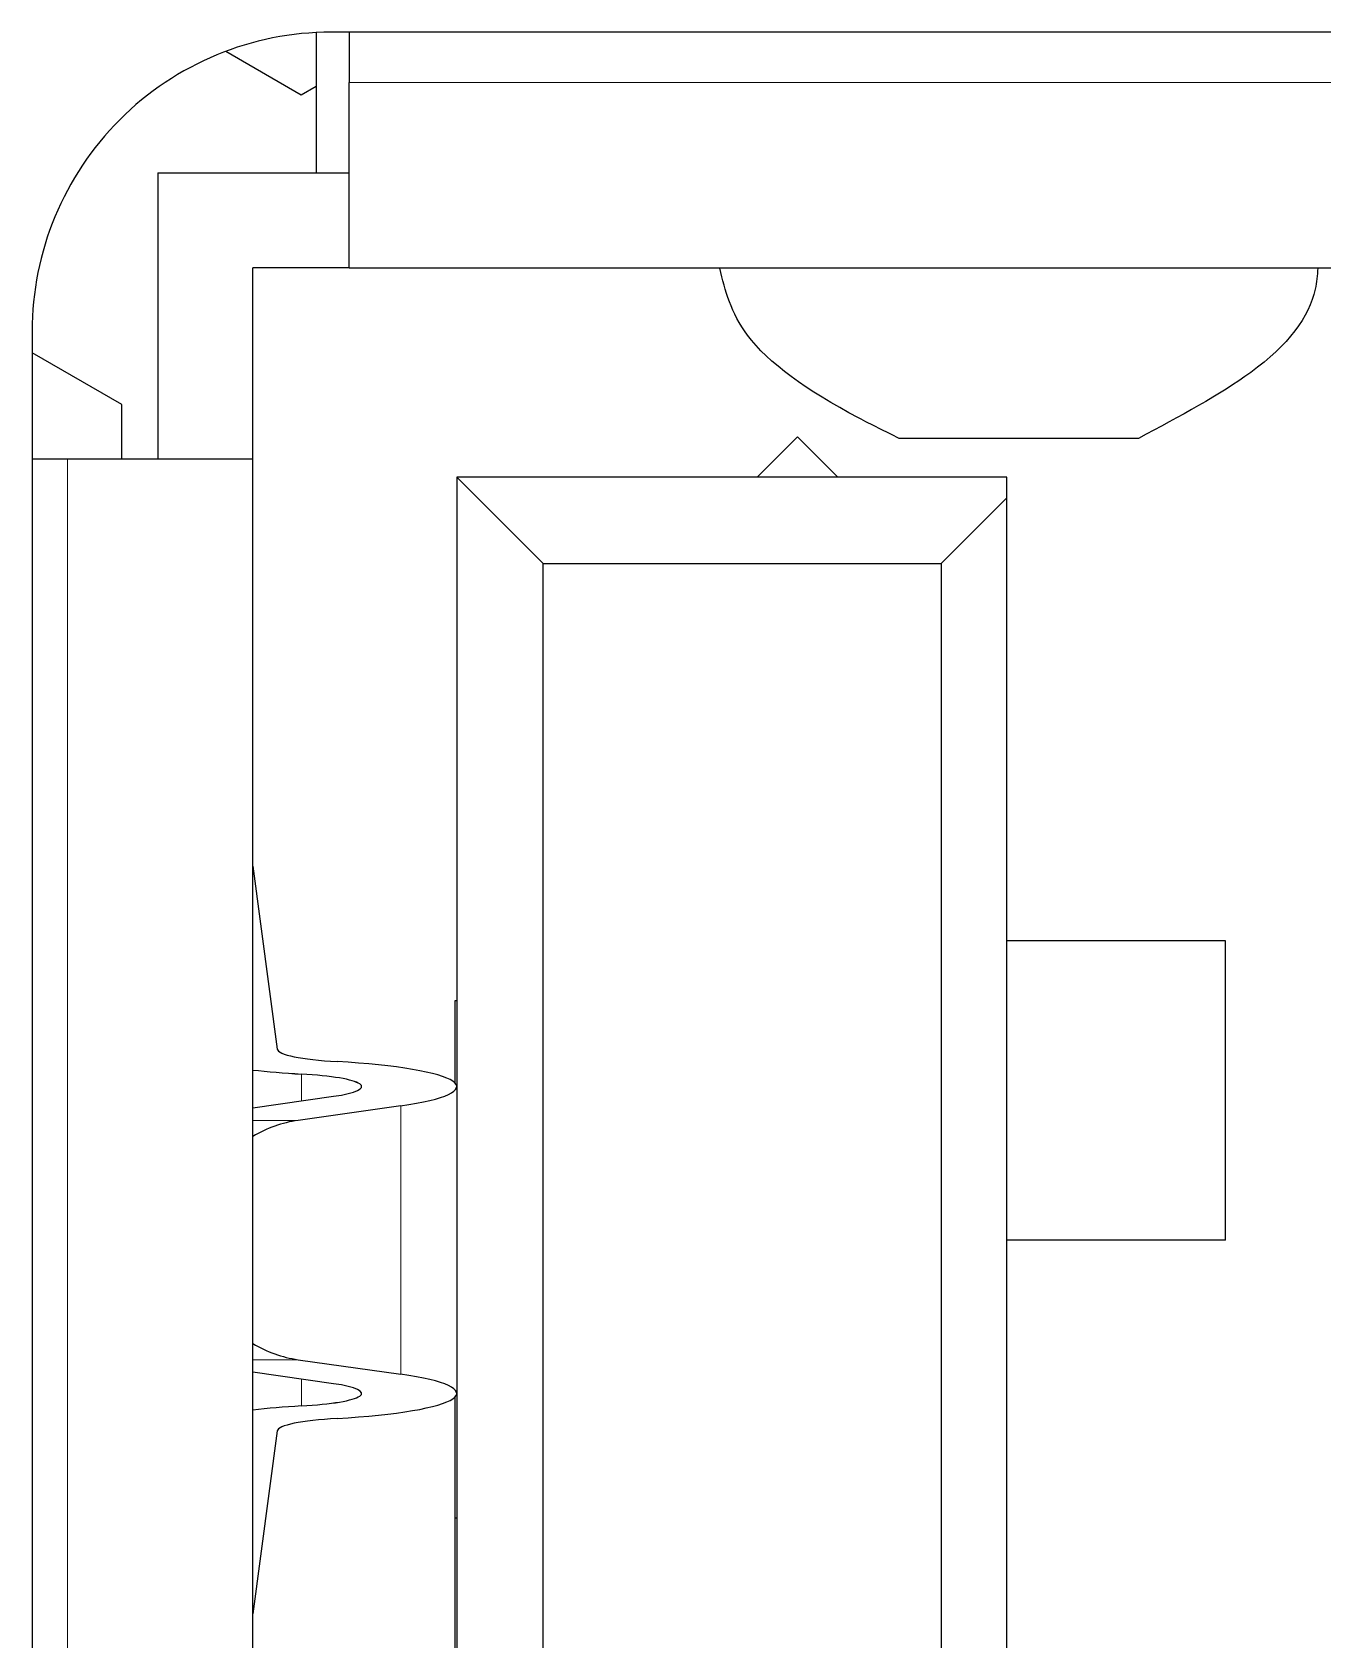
# Model space of a CAD drawing. Extents: x -260425 to 1294666, y -169889 to -2349.
# Drawn here: x 999974 to 1000017.2, y -26521.3 to -26467.5 of the extents above; entities that cross this region are included whole.
import ezdxf

# ---------------------------------------------------------------- set-up
doc = ezdxf.new("R2010")
doc.units = 0
doc.header["$LTSCALE"] = 100
doc.layers.add('case', color=7, linetype='Continuous')

# ---------------------------------------------------------------- blocks, each defined once
blk = doc.blocks.new('АТС')
at = {"layer": 'case', "lineweight": 25}
for points, knots in [([(1527, 0.992), (1524.348, 0.992), (1521.804, -0.061), (1519.929, -1.936), (1519.929, -1.936), (1518.054, -3.812), (1517, -6.355), (1517, -9.008)], [0, 0, 0, 0, 0.333333, 0.333333, 0.333333, 0.333333, 1, 1, 1, 1]), ([(1546, -12.588), (1545.537, -12.36), (1545.074, -12.132), (1544.64, -11.903), (1544.64, -11.903), (1542.9, -10.989), (1541.619, -10.064), (1540.922, -9.136), (1540.922, -9.136), (1540.365, -8.393), (1540.183, -7.648), (1540, -6.903)], [0, 0, 0, 0, 0.25, 0.25, 0.25, 0.25, 0.5, 0.5, 0.5, 0.5, 1, 1, 1, 1]), ([(1560, -6.903), (1559.98, -7.136), (1559.961, -7.368), (1559.91, -7.6), (1559.91, -7.6), (1559.709, -8.531), (1559.015, -9.462), (1557.754, -10.385), (1557.754, -10.385), (1556.745, -11.123), (1555.373, -11.855), (1554, -12.588)], [0, 0, 0, 0, 0.25, 0.25, 0.25, 0.25, 0.5, 0.5, 0.5, 0.5, 1, 1, 1, 1]), ([(1527.077, -34.584), (1527.841, -34.476), (1528.171, -34.321), (1527.955, -34.171), (1527.955, -34.171), (1527.74, -34.021), (1527.009, -33.897), (1526.007, -33.839)], [0, 0, 0, 0, 0.333333, 0.333333, 0.333333, 0.333333, 1, 1, 1, 1]), ([(1527.077, -34.584), (1527.841, -34.476), (1528.171, -34.321), (1527.955, -34.171), (1527.955, -34.171), (1527.74, -34.021), (1527.009, -33.897), (1526.007, -33.839)], [0, 0, 0, 0, 0.333333, 0.333333, 0.333333, 0.333333, 1, 1, 1, 1]), ([(1527.077, -34.584), (1527.841, -34.476), (1528.171, -34.321), (1527.955, -34.171), (1527.955, -34.171), (1527.74, -34.021), (1527.009, -33.897), (1526.007, -33.839)], [0, 0, 0, 0, 0.333333, 0.333333, 0.333333, 0.333333, 1, 1, 1, 1]), ([(1527.077, -34.584), (1527.841, -34.476), (1528.171, -34.321), (1527.955, -34.171), (1527.955, -34.171), (1527.74, -34.021), (1527.009, -33.897), (1526.007, -33.839)], [0, 0, 0, 0, 0.333333, 0.333333, 0.333333, 0.333333, 1, 1, 1, 1]), ([(1527.077, -34.584), (1527.841, -34.476), (1528.171, -34.321), (1527.955, -34.171), (1527.955, -34.171), (1527.74, -34.021), (1527.009, -33.897), (1526.007, -33.839)], [0, 0, 0, 0, 0.333333, 0.333333, 0.333333, 0.333333, 1, 1, 1, 1]), ([(1527.077, -34.584), (1527.841, -34.476), (1528.171, -34.321), (1527.955, -34.171), (1527.955, -34.171), (1527.74, -34.021), (1527.009, -33.897), (1526.007, -33.839)], [0, 0, 0, 0, 0.333333, 0.333333, 0.333333, 0.333333, 1, 1, 1, 1]), ([(1527.077, -34.584), (1527.841, -34.476), (1528.171, -34.321), (1527.955, -34.171), (1527.955, -34.171), (1527.74, -34.021), (1527.009, -33.897), (1526.007, -33.839)], [0, 0, 0, 0, 0.333333, 0.333333, 0.333333, 0.333333, 1, 1, 1, 1]), ([(1527.077, -34.584), (1527.841, -34.476), (1528.171, -34.321), (1527.955, -34.171), (1527.955, -34.171), (1527.74, -34.021), (1527.009, -33.897), (1526.007, -33.839)], [0, 0, 0, 0, 0.333333, 0.333333, 0.333333, 0.333333, 1, 1, 1, 1]), ([(1527.077, -34.584), (1527.841, -34.476), (1528.171, -34.321), (1527.955, -34.171), (1527.955, -34.171), (1527.74, -34.021), (1527.009, -33.897), (1526.007, -33.839)], [0, 0, 0, 0, 0.333333, 0.333333, 0.333333, 0.333333, 1, 1, 1, 1]), ([(1527.077, -34.584), (1527.841, -34.476), (1528.171, -34.321), (1527.955, -34.171), (1527.955, -34.171), (1527.74, -34.021), (1527.009, -33.897), (1526.007, -33.839)], [0, 0, 0, 0, 0.333333, 0.333333, 0.333333, 0.333333, 1, 1, 1, 1]), ([(1527.077, -34.584), (1527.841, -34.476), (1528.171, -34.321), (1527.955, -34.171), (1527.955, -34.171), (1527.74, -34.021), (1527.009, -33.897), (1526.007, -33.84)], [0, 0, 0, 0, 0.333333, 0.333333, 0.333333, 0.333333, 1, 1, 1, 1]), ([(1527.077, -34.584), (1527.841, -34.476), (1528.171, -34.321), (1527.955, -34.171), (1527.955, -34.171), (1527.74, -34.021), (1527.009, -33.897), (1526.007, -33.84)], [0, 0, 0, 0, 0.333333, 0.333333, 0.333333, 0.333333, 1, 1, 1, 1]), ([(1527.077, -34.584), (1527.841, -34.476), (1528.171, -34.321), (1527.955, -34.171), (1527.955, -34.171), (1527.74, -34.021), (1527.009, -33.897), (1526.007, -33.84)], [0, 0, 0, 0, 0.333333, 0.333333, 0.333333, 0.333333, 1, 1, 1, 1]), ([(1527.077, -34.584), (1527.841, -34.476), (1528.171, -34.321), (1527.955, -34.171), (1527.955, -34.171), (1527.74, -34.021), (1527.009, -33.897), (1526.007, -33.84)], [0, 0, 0, 0, 0.333333, 0.333333, 0.333333, 0.333333, 1, 1, 1, 1]), ([(1527.077, -34.584), (1527.841, -34.476), (1528.171, -34.321), (1527.955, -34.171), (1527.955, -34.171), (1527.74, -34.021), (1527.009, -33.897), (1526.007, -33.84)], [0, 0, 0, 0, 0.333333, 0.333333, 0.333333, 0.333333, 1, 1, 1, 1]), ([(1527.077, -34.584), (1527.841, -34.476), (1528.171, -34.321), (1527.955, -34.171), (1527.955, -34.171), (1527.74, -34.021), (1527.009, -33.897), (1526.007, -33.84)], [0, 0, 0, 0, 0.333333, 0.333333, 0.333333, 0.333333, 1, 1, 1, 1]), ([(1527.077, -34.584), (1527.841, -34.476), (1528.171, -34.321), (1527.955, -34.171), (1527.955, -34.171), (1527.74, -34.021), (1527.009, -33.897), (1526.007, -33.84)], [0, 0, 0, 0, 0.333333, 0.333333, 0.333333, 0.333333, 1, 1, 1, 1]), ([(1527.077, -34.584), (1527.841, -34.476), (1528.171, -34.321), (1527.955, -34.171), (1527.955, -34.171), (1527.74, -34.022), (1527.009, -33.897), (1526.007, -33.84)], [0, 0, 0, 0, 0.333333, 0.333333, 0.333333, 0.333333, 1, 1, 1, 1]), ([(1527.077, -34.584), (1527.841, -34.476), (1528.171, -34.321), (1527.955, -34.171), (1527.955, -34.171), (1527.74, -34.022), (1527.009, -33.897), (1526.007, -33.84)], [0, 0, 0, 0, 0.333333, 0.333333, 0.333333, 0.333333, 1, 1, 1, 1]), ([(1527.077, -34.584), (1527.841, -34.476), (1528.171, -34.321), (1527.955, -34.171), (1527.955, -34.171), (1527.74, -34.022), (1527.009, -33.897), (1526.007, -33.84)], [0, 0, 0, 0, 0.333333, 0.333333, 0.333333, 0.333333, 1, 1, 1, 1]), ([(1527.077, -34.584), (1527.841, -34.476), (1528.171, -34.321), (1527.955, -34.171), (1527.955, -34.171), (1527.74, -34.022), (1527.009, -33.897), (1526.007, -33.84)], [0, 0, 0, 0, 0.333333, 0.333333, 0.333333, 0.333333, 1, 1, 1, 1]), ([(1529.325, -34.902), (1530.844, -34.688), (1531.499, -34.379), (1531.072, -34.081), (1531.072, -34.081), (1530.644, -33.784), (1529.19, -33.536), (1527.199, -33.422)], [0, 0, 0, 0, 0.333333, 0.333333, 0.333333, 0.333333, 1, 1, 1, 1]), ([(1529.325, -34.902), (1530.844, -34.688), (1531.499, -34.379), (1531.072, -34.081), (1531.072, -34.081), (1530.644, -33.784), (1529.19, -33.536), (1527.199, -33.422)], [0, 0, 0, 0, 0.333333, 0.333333, 0.333333, 0.333333, 1, 1, 1, 1]), ([(1529.325, -34.902), (1530.844, -34.688), (1531.499, -34.379), (1531.072, -34.081), (1531.072, -34.081), (1530.644, -33.784), (1529.19, -33.536), (1527.199, -33.422)], [0, 0, 0, 0, 0.333333, 0.333333, 0.333333, 0.333333, 1, 1, 1, 1]), ([(1529.325, -34.902), (1530.844, -34.688), (1531.499, -34.379), (1531.072, -34.081), (1531.072, -34.081), (1530.644, -33.784), (1529.19, -33.536), (1527.199, -33.422)], [0, 0, 0, 0, 0.333333, 0.333333, 0.333333, 0.333333, 1, 1, 1, 1]), ([(1529.325, -34.902), (1530.844, -34.688), (1531.499, -34.379), (1531.072, -34.081), (1531.072, -34.081), (1530.644, -33.784), (1529.19, -33.536), (1527.199, -33.422)], [0, 0, 0, 0, 0.333333, 0.333333, 0.333333, 0.333333, 1, 1, 1, 1]), ([(1529.325, -34.903), (1530.844, -34.688), (1531.499, -34.379), (1531.072, -34.081), (1531.072, -34.081), (1530.644, -33.784), (1529.19, -33.536), (1527.199, -33.422)], [0, 0, 0, 0, 0.333333, 0.333333, 0.333333, 0.333333, 1, 1, 1, 1]), ([(1529.325, -34.903), (1530.844, -34.688), (1531.499, -34.379), (1531.072, -34.081), (1531.072, -34.081), (1530.644, -33.784), (1529.19, -33.536), (1527.199, -33.422)], [0, 0, 0, 0, 0.333333, 0.333333, 0.333333, 0.333333, 1, 1, 1, 1]), ([(1529.325, -34.903), (1530.844, -34.688), (1531.499, -34.379), (1531.072, -34.082), (1531.072, -34.082), (1530.644, -33.784), (1529.19, -33.536), (1527.199, -33.422)], [0, 0, 0, 0, 0.333333, 0.333333, 0.333333, 0.333333, 1, 1, 1, 1]), ([(1529.325, -34.903), (1530.844, -34.688), (1531.499, -34.379), (1531.072, -34.082), (1531.072, -34.082), (1530.644, -33.784), (1529.19, -33.536), (1527.199, -33.422)], [0, 0, 0, 0, 0.333333, 0.333333, 0.333333, 0.333333, 1, 1, 1, 1]), ([(1529.325, -34.903), (1530.844, -34.688), (1531.499, -34.379), (1531.072, -34.082), (1531.072, -34.082), (1530.644, -33.784), (1529.19, -33.536), (1527.199, -33.422)], [0, 0, 0, 0, 0.333333, 0.333333, 0.333333, 0.333333, 1, 1, 1, 1]), ([(1529.325, -34.903), (1530.844, -34.688), (1531.499, -34.379), (1531.072, -34.082), (1531.072, -34.082), (1530.644, -33.784), (1529.19, -33.536), (1527.199, -33.422)], [0, 0, 0, 0, 0.333333, 0.333333, 0.333333, 0.333333, 1, 1, 1, 1]), ([(1529.325, -34.903), (1530.844, -34.688), (1531.499, -34.379), (1531.072, -34.082), (1531.072, -34.082), (1530.644, -33.784), (1529.19, -33.536), (1527.199, -33.422)], [0, 0, 0, 0, 0.333333, 0.333333, 0.333333, 0.333333, 1, 1, 1, 1]), ([(1529.325, -34.903), (1530.844, -34.688), (1531.499, -34.379), (1531.072, -34.082), (1531.072, -34.082), (1530.644, -33.784), (1529.19, -33.536), (1527.199, -33.422)], [0, 0, 0, 0, 0.333333, 0.333333, 0.333333, 0.333333, 1, 1, 1, 1]), ([(1529.325, -34.903), (1530.844, -34.688), (1531.499, -34.379), (1531.072, -34.082), (1531.072, -34.082), (1530.644, -33.784), (1529.19, -33.536), (1527.199, -33.422)], [0, 0, 0, 0, 0.333333, 0.333333, 0.333333, 0.333333, 1, 1, 1, 1]), ([(1529.325, -34.903), (1530.844, -34.688), (1531.499, -34.379), (1531.072, -34.082), (1531.072, -34.082), (1530.644, -33.784), (1529.19, -33.536), (1527.199, -33.422)], [0, 0, 0, 0, 0.333333, 0.333333, 0.333333, 0.333333, 1, 1, 1, 1]), ([(1529.325, -34.903), (1530.844, -34.688), (1531.499, -34.379), (1531.072, -34.082), (1531.072, -34.082), (1530.644, -33.784), (1529.19, -33.536), (1527.199, -33.422)], [0, 0, 0, 0, 0.333333, 0.333333, 0.333333, 0.333333, 1, 1, 1, 1]), ([(1529.325, -34.903), (1530.844, -34.688), (1531.499, -34.379), (1531.072, -34.082), (1531.072, -34.082), (1530.644, -33.784), (1529.19, -33.536), (1527.199, -33.422)], [0, 0, 0, 0, 0.333333, 0.333333, 0.333333, 0.333333, 1, 1, 1, 1]), ([(1529.325, -34.903), (1530.844, -34.688), (1531.499, -34.379), (1531.072, -34.082), (1531.072, -34.082), (1530.644, -33.784), (1529.19, -33.536), (1527.199, -33.422)], [0, 0, 0, 0, 0.333333, 0.333333, 0.333333, 0.333333, 1, 1, 1, 1]), ([(1529.325, -34.903), (1530.844, -34.688), (1531.499, -34.379), (1531.072, -34.082), (1531.072, -34.082), (1530.644, -33.784), (1529.19, -33.536), (1527.199, -33.422)], [0, 0, 0, 0, 0.333333, 0.333333, 0.333333, 0.333333, 1, 1, 1, 1]), ([(1529.325, -34.903), (1530.844, -34.688), (1531.499, -34.38), (1531.072, -34.082), (1531.072, -34.082), (1530.644, -33.784), (1529.19, -33.536), (1527.199, -33.422)], [0, 0, 0, 0, 0.333333, 0.333333, 0.333333, 0.333333, 1, 1, 1, 1]), ([(1529.325, -34.903), (1530.844, -34.688), (1531.499, -34.38), (1531.072, -34.082), (1531.072, -34.082), (1530.644, -33.784), (1529.19, -33.536), (1527.199, -33.422)], [0, 0, 0, 0, 0.333333, 0.333333, 0.333333, 0.333333, 1, 1, 1, 1]), ([(1527.199, -45.353), (1529.19, -45.239), (1530.644, -44.991), (1531.072, -44.694), (1531.072, -44.694), (1531.499, -44.396), (1530.844, -44.087), (1529.325, -43.873)], [0, 0, 0, 0, 0.333333, 0.333333, 0.333333, 0.333333, 1, 1, 1, 1]), ([(1527.199, -45.353), (1529.19, -45.239), (1530.644, -44.991), (1531.072, -44.694), (1531.072, -44.694), (1531.499, -44.396), (1530.844, -44.087), (1529.325, -43.873)], [0, 0, 0, 0, 0.333333, 0.333333, 0.333333, 0.333333, 1, 1, 1, 1]), ([(1527.199, -45.353), (1529.19, -45.239), (1530.644, -44.991), (1531.072, -44.694), (1531.072, -44.694), (1531.499, -44.396), (1530.844, -44.088), (1529.325, -43.873)], [0, 0, 0, 0, 0.333333, 0.333333, 0.333333, 0.333333, 1, 1, 1, 1]), ([(1527.199, -45.353), (1529.19, -45.239), (1530.644, -44.991), (1531.072, -44.694), (1531.072, -44.694), (1531.499, -44.396), (1530.844, -44.088), (1529.325, -43.873)], [0, 0, 0, 0, 0.333333, 0.333333, 0.333333, 0.333333, 1, 1, 1, 1]), ([(1527.199, -45.353), (1529.19, -45.239), (1530.644, -44.991), (1531.072, -44.694), (1531.072, -44.694), (1531.499, -44.396), (1530.844, -44.088), (1529.325, -43.873)], [0, 0, 0, 0, 0.333333, 0.333333, 0.333333, 0.333333, 1, 1, 1, 1]), ([(1527.199, -45.353), (1529.19, -45.239), (1530.644, -44.992), (1531.072, -44.694), (1531.072, -44.694), (1531.499, -44.396), (1530.844, -44.088), (1529.325, -43.873)], [0, 0, 0, 0, 0.333333, 0.333333, 0.333333, 0.333333, 1, 1, 1, 1]), ([(1527.199, -45.353), (1529.19, -45.239), (1530.644, -44.992), (1531.072, -44.694), (1531.072, -44.694), (1531.499, -44.396), (1530.844, -44.088), (1529.325, -43.873)], [0, 0, 0, 0, 0.333333, 0.333333, 0.333333, 0.333333, 1, 1, 1, 1]), ([(1527.199, -45.353), (1529.19, -45.239), (1530.644, -44.992), (1531.072, -44.694), (1531.072, -44.694), (1531.499, -44.396), (1530.844, -44.088), (1529.325, -43.873)], [0, 0, 0, 0, 0.333333, 0.333333, 0.333333, 0.333333, 1, 1, 1, 1]), ([(1527.199, -45.353), (1529.19, -45.239), (1530.644, -44.992), (1531.072, -44.694), (1531.072, -44.694), (1531.499, -44.396), (1530.844, -44.088), (1529.325, -43.873)], [0, 0, 0, 0, 0.333333, 0.333333, 0.333333, 0.333333, 1, 1, 1, 1]), ([(1527.199, -45.353), (1529.19, -45.239), (1530.644, -44.992), (1531.072, -44.694), (1531.072, -44.694), (1531.499, -44.396), (1530.844, -44.088), (1529.325, -43.873)], [0, 0, 0, 0, 0.333333, 0.333333, 0.333333, 0.333333, 1, 1, 1, 1]), ([(1527.199, -45.353), (1529.19, -45.239), (1530.644, -44.992), (1531.072, -44.694), (1531.072, -44.694), (1531.499, -44.396), (1530.844, -44.088), (1529.325, -43.873)], [0, 0, 0, 0, 0.333333, 0.333333, 0.333333, 0.333333, 1, 1, 1, 1]), ([(1527.199, -45.353), (1529.19, -45.239), (1530.644, -44.992), (1531.072, -44.694), (1531.072, -44.694), (1531.499, -44.396), (1530.844, -44.088), (1529.325, -43.873)], [0, 0, 0, 0, 0.333333, 0.333333, 0.333333, 0.333333, 1, 1, 1, 1]), ([(1527.199, -45.353), (1529.19, -45.239), (1530.644, -44.992), (1531.072, -44.694), (1531.072, -44.694), (1531.499, -44.396), (1530.844, -44.088), (1529.325, -43.873)], [0, 0, 0, 0, 0.333333, 0.333333, 0.333333, 0.333333, 1, 1, 1, 1]), ([(1527.199, -45.353), (1529.19, -45.239), (1530.644, -44.992), (1531.072, -44.694), (1531.072, -44.694), (1531.499, -44.396), (1530.844, -44.088), (1529.325, -43.873)], [0, 0, 0, 0, 0.333333, 0.333333, 0.333333, 0.333333, 1, 1, 1, 1]), ([(1527.199, -45.353), (1529.19, -45.239), (1530.644, -44.992), (1531.072, -44.694), (1531.072, -44.694), (1531.499, -44.396), (1530.844, -44.088), (1529.325, -43.873)], [0, 0, 0, 0, 0.333333, 0.333333, 0.333333, 0.333333, 1, 1, 1, 1]), ([(1527.199, -45.353), (1529.19, -45.239), (1530.644, -44.992), (1531.072, -44.694), (1531.072, -44.694), (1531.499, -44.396), (1530.844, -44.088), (1529.325, -43.873)], [0, 0, 0, 0, 0.333333, 0.333333, 0.333333, 0.333333, 1, 1, 1, 1]), ([(1527.199, -45.353), (1529.19, -45.239), (1530.644, -44.992), (1531.072, -44.694), (1531.072, -44.694), (1531.499, -44.396), (1530.844, -44.088), (1529.325, -43.873)], [0, 0, 0, 0, 0.333333, 0.333333, 0.333333, 0.333333, 1, 1, 1, 1]), ([(1527.199, -45.353), (1529.19, -45.239), (1530.644, -44.992), (1531.072, -44.694), (1531.072, -44.694), (1531.499, -44.396), (1530.844, -44.088), (1529.325, -43.873)], [0, 0, 0, 0, 0.333333, 0.333333, 0.333333, 0.333333, 1, 1, 1, 1]), ([(1527.199, -45.353), (1529.19, -45.239), (1530.644, -44.992), (1531.072, -44.694), (1531.072, -44.694), (1531.499, -44.396), (1530.844, -44.088), (1529.325, -43.873)], [0, 0, 0, 0, 0.333333, 0.333333, 0.333333, 0.333333, 1, 1, 1, 1]), ([(1527.199, -45.353), (1529.19, -45.239), (1530.644, -44.992), (1531.072, -44.694), (1531.072, -44.694), (1531.499, -44.396), (1530.844, -44.088), (1529.325, -43.873)], [0, 0, 0, 0, 0.333333, 0.333333, 0.333333, 0.333333, 1, 1, 1, 1]), ([(1527.199, -45.353), (1529.19, -45.239), (1530.644, -44.992), (1531.072, -44.694), (1531.072, -44.694), (1531.499, -44.396), (1530.844, -44.088), (1529.325, -43.873)], [0, 0, 0, 0, 0.333333, 0.333333, 0.333333, 0.333333, 1, 1, 1, 1]), ([(1526.007, -44.936), (1527.009, -44.878), (1527.74, -44.754), (1527.955, -44.604), (1527.955, -44.604), (1528.171, -44.454), (1527.841, -44.299), (1527.077, -44.191)], [0, 0, 0, 0, 0.333333, 0.333333, 0.333333, 0.333333, 1, 1, 1, 1]), ([(1526.007, -44.936), (1527.009, -44.878), (1527.74, -44.754), (1527.955, -44.604), (1527.955, -44.604), (1528.171, -44.454), (1527.841, -44.299), (1527.077, -44.191)], [0, 0, 0, 0, 0.333333, 0.333333, 0.333333, 0.333333, 1, 1, 1, 1]), ([(1526.007, -44.936), (1527.009, -44.878), (1527.74, -44.754), (1527.955, -44.604), (1527.955, -44.604), (1528.171, -44.454), (1527.841, -44.299), (1527.077, -44.191)], [0, 0, 0, 0, 0.333333, 0.333333, 0.333333, 0.333333, 1, 1, 1, 1]), ([(1526.007, -44.936), (1527.009, -44.878), (1527.74, -44.754), (1527.955, -44.604), (1527.955, -44.604), (1528.171, -44.454), (1527.841, -44.299), (1527.077, -44.191)], [0, 0, 0, 0, 0.333333, 0.333333, 0.333333, 0.333333, 1, 1, 1, 1]), ([(1526.007, -44.936), (1527.009, -44.878), (1527.74, -44.754), (1527.955, -44.604), (1527.955, -44.604), (1528.171, -44.454), (1527.841, -44.299), (1527.077, -44.191)], [0, 0, 0, 0, 0.333333, 0.333333, 0.333333, 0.333333, 1, 1, 1, 1]), ([(1526.007, -44.936), (1527.009, -44.878), (1527.74, -44.754), (1527.955, -44.604), (1527.955, -44.604), (1528.171, -44.454), (1527.841, -44.299), (1527.077, -44.191)], [0, 0, 0, 0, 0.333333, 0.333333, 0.333333, 0.333333, 1, 1, 1, 1]), ([(1526.007, -44.936), (1527.009, -44.878), (1527.74, -44.754), (1527.955, -44.604), (1527.955, -44.604), (1528.171, -44.454), (1527.841, -44.299), (1527.077, -44.191)], [0, 0, 0, 0, 0.333333, 0.333333, 0.333333, 0.333333, 1, 1, 1, 1]), ([(1526.007, -44.936), (1527.009, -44.878), (1527.74, -44.754), (1527.955, -44.604), (1527.955, -44.604), (1528.171, -44.454), (1527.841, -44.299), (1527.077, -44.191)], [0, 0, 0, 0, 0.333333, 0.333333, 0.333333, 0.333333, 1, 1, 1, 1]), ([(1526.007, -44.936), (1527.009, -44.878), (1527.74, -44.754), (1527.955, -44.604), (1527.955, -44.604), (1528.171, -44.454), (1527.841, -44.299), (1527.077, -44.191)], [0, 0, 0, 0, 0.333333, 0.333333, 0.333333, 0.333333, 1, 1, 1, 1]), ([(1526.007, -44.936), (1527.009, -44.878), (1527.74, -44.754), (1527.955, -44.604), (1527.955, -44.604), (1528.171, -44.454), (1527.841, -44.299), (1527.077, -44.191)], [0, 0, 0, 0, 0.333333, 0.333333, 0.333333, 0.333333, 1, 1, 1, 1]), ([(1526.007, -44.936), (1527.009, -44.879), (1527.74, -44.754), (1527.955, -44.604), (1527.955, -44.604), (1528.171, -44.454), (1527.841, -44.299), (1527.077, -44.191)], [0, 0, 0, 0, 0.333333, 0.333333, 0.333333, 0.333333, 1, 1, 1, 1]), ([(1526.007, -44.936), (1527.009, -44.879), (1527.74, -44.754), (1527.955, -44.604), (1527.955, -44.604), (1528.171, -44.454), (1527.841, -44.299), (1527.077, -44.191)], [0, 0, 0, 0, 0.333333, 0.333333, 0.333333, 0.333333, 1, 1, 1, 1]), ([(1526.007, -44.936), (1527.009, -44.879), (1527.74, -44.754), (1527.955, -44.604), (1527.955, -44.604), (1528.171, -44.454), (1527.841, -44.299), (1527.077, -44.191)], [0, 0, 0, 0, 0.333333, 0.333333, 0.333333, 0.333333, 1, 1, 1, 1]), ([(1526.007, -44.936), (1527.009, -44.879), (1527.74, -44.754), (1527.955, -44.604), (1527.955, -44.604), (1528.171, -44.454), (1527.841, -44.299), (1527.077, -44.191)], [0, 0, 0, 0, 0.333333, 0.333333, 0.333333, 0.333333, 1, 1, 1, 1]), ([(1526.007, -44.936), (1527.009, -44.879), (1527.74, -44.754), (1527.955, -44.604), (1527.955, -44.604), (1528.171, -44.454), (1527.841, -44.299), (1527.077, -44.191)], [0, 0, 0, 0, 0.333333, 0.333333, 0.333333, 0.333333, 1, 1, 1, 1]), ([(1526.007, -44.936), (1527.009, -44.879), (1527.74, -44.754), (1527.955, -44.604), (1527.955, -44.604), (1528.171, -44.454), (1527.841, -44.299), (1527.077, -44.191)], [0, 0, 0, 0, 0.333333, 0.333333, 0.333333, 0.333333, 1, 1, 1, 1]), ([(1526.007, -44.936), (1527.009, -44.879), (1527.74, -44.754), (1527.955, -44.604), (1527.955, -44.604), (1528.171, -44.454), (1527.841, -44.299), (1527.077, -44.191)], [0, 0, 0, 0, 0.333333, 0.333333, 0.333333, 0.333333, 1, 1, 1, 1]), ([(1526.007, -44.936), (1527.009, -44.879), (1527.74, -44.754), (1527.955, -44.604), (1527.955, -44.604), (1528.171, -44.454), (1527.841, -44.299), (1527.077, -44.191)], [0, 0, 0, 0, 0.333333, 0.333333, 0.333333, 0.333333, 1, 1, 1, 1]), ([(1526.007, -44.936), (1527.009, -44.879), (1527.74, -44.754), (1527.955, -44.604), (1527.955, -44.604), (1528.171, -44.454), (1527.841, -44.299), (1527.077, -44.191)], [0, 0, 0, 0, 0.333333, 0.333333, 0.333333, 0.333333, 1, 1, 1, 1]), ([(1526.007, -44.936), (1527.009, -44.879), (1527.74, -44.754), (1527.955, -44.604), (1527.955, -44.604), (1528.171, -44.454), (1527.841, -44.299), (1527.077, -44.191)], [0, 0, 0, 0, 0.333333, 0.333333, 0.333333, 0.333333, 1, 1, 1, 1]), ([(1526.007, -44.936), (1527.009, -44.879), (1527.74, -44.754), (1527.955, -44.604), (1527.955, -44.604), (1528.171, -44.454), (1527.841, -44.299), (1527.077, -44.191)], [0, 0, 0, 0, 0.333333, 0.333333, 0.333333, 0.333333, 1, 1, 1, 1])]:
    blk.add_open_spline(points, degree=3, knots=knots, dxfattribs=at)
for points in [[(1526.5, 0.98), (1526.5, 0.98), (1526.5, -3.707), (1526.5, -3.707)], [(1572, 0.992), (1572, 0.992), (1527, 0.992), (1527, 0.992)], [(1527.6, 0.992), (1527.6, 0.992), (1527.6, -0.687), (1527.6, -0.687)], [(1523.481, 0.353), (1523.481, 0.353), (1526, -1.102), (1526, -1.102)], [(1526, -1.102), (1526, -1.102), (1526.5, -0.813), (1526.5, -0.813)], [(1527.6, -6.887), (1527.6, -6.887), (1527.6, -0.687), (1527.6, -0.687)], [(1521.2, -3.707), (1521.2, -3.707), (1521.2, -13.288), (1521.2, -13.288)], [(1521.2, -3.707), (1521.2, -3.707), (1527.6, -3.707), (1527.6, -3.707)], [(1527.6, -6.887), (1527.6, -6.887), (1524.38, -6.887), (1524.38, -6.887)], [(1524.38, -13.288), (1524.38, -13.288), (1524.38, -6.887), (1524.38, -6.887)], [(1527.6, -6.887), (1527.6, -6.887), (1572.4, -6.887), (1572.4, -6.887)], [(1540, -6.903), (1540, -6.903), (1540, -6.887), (1540, -6.887)], [(1560, -6.903), (1560, -6.903), (1560, -6.887), (1560, -6.887)], [(1517, -9.008), (1517, -9.008), (1517, -129.008), (1517, -129.008)], [(1520, -11.46), (1520, -11.46), (1517, -9.728), (1517, -9.728)], [(1520, -13.288), (1520, -13.288), (1520, -11.46), (1520, -11.46)], [(1542.6, -12.537), (1542.6, -12.537), (1541.25, -13.888), (1541.25, -13.888)], [(1542.6, -12.537), (1542.6, -12.537), (1543.95, -13.888), (1543.95, -13.888)], [(1554, -12.588), (1554, -12.588), (1546, -12.588), (1546, -12.588)], [(1518.18, -13.288), (1518.18, -13.288), (1517, -13.288), (1517, -13.288)], [(1524.38, -13.288), (1524.38, -13.288), (1518.18, -13.288), (1518.18, -13.288)], [(1524.38, -125.488), (1524.38, -125.488), (1524.38, -13.288), (1524.38, -13.288)], [(1531.2, -13.888), (1531.2, -13.888), (1531.2, -124.887), (1531.2, -124.887)], [(1534.087, -16.774), (1534.087, -16.774), (1531.2, -13.888), (1531.2, -13.888)], [(1549.6, -13.888), (1549.6, -13.888), (1531.2, -13.888), (1531.2, -13.888)], [(1549.6, -14.58), (1549.6, -14.58), (1549.6, -13.888), (1549.6, -13.888)], [(1549.6, -14.58), (1549.6, -14.58), (1547.406, -16.774), (1547.406, -16.774)], [(1549.6, -124.195), (1549.6, -124.195), (1549.6, -14.58), (1549.6, -14.58)], [(1534.087, -122.001), (1534.087, -122.001), (1534.087, -16.774), (1534.087, -16.774)], [(1534.087, -16.774), (1534.087, -16.774), (1547.406, -16.774), (1547.406, -16.774)], [(1547.406, -16.774), (1547.406, -16.774), (1547.406, -122.001), (1547.406, -122.001)], [(1524.38, -26.888), (1524.38, -26.888), (1525.199, -33.011), (1525.199, -33.011)], [(1556.916, -29.388), (1556.916, -29.388), (1549.6, -29.388), (1549.6, -29.388)], [(1556.916, -39.388), (1556.916, -39.388), (1556.916, -29.388), (1556.916, -29.388)], [(1531.2, -31.388), (1531.2, -31.388), (1531.135, -31.388), (1531.135, -31.388)], [(1531.135, -31.388), (1531.135, -31.388), (1531.135, -34.133), (1531.135, -34.133)], [(1525.199, -33.011), (1525.223, -33.192), (1526.01, -33.354), (1527.199, -33.422)], [(1525.199, -33.011), (1525.199, -33.011), (1525.199, -33.011), (1525.199, -33.011)], [(1525.199, -33.011), (1525.223, -33.192), (1526.01, -33.354), (1527.199, -33.422)], [(1525.199, -33.011), (1525.223, -33.192), (1526.01, -33.354), (1527.199, -33.422)], [(1525.199, -33.011), (1525.223, -33.192), (1526.01, -33.354), (1527.199, -33.422)], [(1525.199, -33.011), (1525.223, -33.192), (1526.01, -33.354), (1527.199, -33.422)], [(1525.199, -33.011), (1525.223, -33.192), (1526.01, -33.354), (1527.199, -33.422)], [(1525.199, -33.011), (1525.223, -33.192), (1526.01, -33.354), (1527.199, -33.422)], [(1525.199, -33.011), (1525.223, -33.192), (1526.01, -33.354), (1527.199, -33.422)], [(1525.199, -33.011), (1525.223, -33.192), (1526.01, -33.354), (1527.199, -33.422)], [(1525.199, -33.011), (1525.223, -33.192), (1526.01, -33.354), (1527.199, -33.422)], [(1525.199, -33.011), (1525.223, -33.192), (1526.01, -33.354), (1527.199, -33.422)], [(1525.199, -33.011), (1525.223, -33.192), (1526.01, -33.354), (1527.199, -33.422)], [(1525.199, -33.011), (1525.223, -33.192), (1526.01, -33.354), (1527.199, -33.422)], [(1525.199, -33.011), (1525.223, -33.192), (1526.01, -33.354), (1527.199, -33.422)], [(1525.199, -33.011), (1525.223, -33.192), (1526.01, -33.354), (1527.199, -33.422)], [(1525.199, -33.011), (1525.223, -33.192), (1526.01, -33.354), (1527.199, -33.422)], [(1525.199, -33.011), (1525.223, -33.192), (1526.01, -33.354), (1527.199, -33.422)], [(1525.199, -33.011), (1525.223, -33.192), (1526.01, -33.354), (1527.199, -33.422)], [(1525.199, -33.011), (1525.223, -33.192), (1526.01, -33.354), (1527.199, -33.422)], [(1525.199, -33.011), (1525.223, -33.192), (1526.01, -33.354), (1527.199, -33.422)], [(1525.199, -33.011), (1525.223, -33.192), (1526.01, -33.354), (1527.199, -33.422)], [(1524.38, -33.704), (1524.872, -33.76), (1525.42, -33.806), (1526.007, -33.839)], [(1524.38, -33.704), (1524.38, -33.704), (1524.38, -33.704), (1524.38, -33.704)], [(1524.38, -33.704), (1524.872, -33.76), (1525.42, -33.806), (1526.007, -33.839)], [(1524.38, -33.704), (1524.872, -33.76), (1525.42, -33.806), (1526.007, -33.839)], [(1524.38, -33.704), (1524.872, -33.76), (1525.42, -33.806), (1526.007, -33.839)], [(1524.38, -33.704), (1524.872, -33.76), (1525.42, -33.806), (1526.007, -33.839)], [(1524.38, -33.704), (1524.872, -33.76), (1525.42, -33.806), (1526.007, -33.839)], [(1524.38, -33.704), (1524.872, -33.76), (1525.42, -33.806), (1526.007, -33.839)], [(1524.38, -33.704), (1524.872, -33.76), (1525.42, -33.806), (1526.007, -33.839)], [(1524.38, -33.704), (1524.872, -33.76), (1525.42, -33.806), (1526.007, -33.839)], [(1524.38, -33.704), (1524.872, -33.76), (1525.42, -33.806), (1526.007, -33.839)], [(1524.38, -33.704), (1524.872, -33.76), (1525.42, -33.806), (1526.007, -33.84)], [(1524.38, -33.704), (1524.872, -33.76), (1525.42, -33.806), (1526.007, -33.84)], [(1524.38, -33.704), (1524.872, -33.76), (1525.42, -33.806), (1526.007, -33.84)], [(1524.38, -33.704), (1524.872, -33.76), (1525.42, -33.806), (1526.007, -33.84)], [(1524.38, -33.704), (1524.872, -33.76), (1525.42, -33.806), (1526.007, -33.84)], [(1524.38, -33.704), (1524.872, -33.76), (1525.42, -33.806), (1526.007, -33.84)], [(1524.38, -33.704), (1524.872, -33.76), (1525.42, -33.806), (1526.007, -33.84)], [(1524.38, -33.704), (1524.872, -33.76), (1525.42, -33.806), (1526.007, -33.84)], [(1524.38, -33.704), (1524.872, -33.76), (1525.42, -33.806), (1526.007, -33.84)], [(1524.38, -33.704), (1524.872, -33.76), (1525.42, -33.806), (1526.007, -33.84)], [(1524.38, -33.704), (1524.872, -33.76), (1525.42, -33.806), (1526.007, -33.84)], [(1526.007, -33.839), (1526.007, -33.839), (1526.007, -33.84), (1526.007, -33.84)], [(1526.007, -33.839), (1526.007, -33.839), (1526.007, -33.84), (1526.007, -33.84)], [(1527.199, -33.422), (1527.199, -33.422), (1527.199, -33.422), (1527.199, -33.422)], [(1527.199, -33.422), (1527.199, -33.422), (1527.199, -33.422), (1527.199, -33.422)], [(1527.955, -34.171), (1527.955, -34.171), (1527.955, -34.171), (1527.955, -34.171)], [(1531.072, -34.081), (1531.072, -34.081), (1531.072, -34.082), (1531.072, -34.082)], [(1524.38, -34.966), (1524.38, -34.966), (1527.077, -34.584), (1527.077, -34.584)], [(1529.326, -34.902), (1529.326, -34.902), (1525.898, -35.387), (1525.898, -35.387)], [(1527.077, -34.584), (1527.077, -34.584), (1527.077, -34.584), (1527.077, -34.584)], [(1529.325, -34.902), (1529.325, -34.902), (1529.325, -34.903), (1529.325, -34.903)], [(1525.898, -35.388), (1525.361, -35.464), (1524.845, -35.647), (1524.38, -35.927)], [(1556.916, -39.388), (1556.916, -39.388), (1549.6, -39.388), (1549.6, -39.388)], [(1524.38, -42.848), (1524.845, -43.128), (1525.361, -43.311), (1525.898, -43.388)], [(1525.898, -43.388), (1525.898, -43.388), (1529.326, -43.873), (1529.326, -43.873)], [(1527.077, -44.191), (1527.077, -44.191), (1524.38, -43.809), (1524.38, -43.809)], [(1529.325, -43.873), (1529.325, -43.873), (1529.325, -43.873), (1529.325, -43.873)], [(1527.077, -44.191), (1527.077, -44.191), (1527.077, -44.191), (1527.077, -44.191)], [(1527.955, -44.604), (1527.955, -44.604), (1527.955, -44.604), (1527.955, -44.604)], [(1526.007, -44.936), (1525.42, -44.969), (1524.872, -45.015), (1524.38, -45.071)], [(1526.007, -44.936), (1525.42, -44.969), (1524.872, -45.015), (1524.38, -45.071)], [(1526.007, -44.936), (1525.42, -44.969), (1524.872, -45.015), (1524.38, -45.072)], [(1526.007, -44.936), (1525.42, -44.969), (1524.872, -45.015), (1524.38, -45.072)], [(1526.007, -44.936), (1525.42, -44.969), (1524.872, -45.015), (1524.38, -45.072)], [(1526.007, -44.936), (1525.42, -44.969), (1524.872, -45.015), (1524.38, -45.072)], [(1526.007, -44.936), (1525.42, -44.969), (1524.872, -45.015), (1524.38, -45.072)], [(1526.007, -44.936), (1525.42, -44.969), (1524.872, -45.015), (1524.38, -45.072)], [(1526.007, -44.936), (1525.42, -44.969), (1524.872, -45.015), (1524.38, -45.072)], [(1526.007, -44.936), (1525.42, -44.969), (1524.872, -45.015), (1524.38, -45.072)], [(1526.007, -44.936), (1525.42, -44.969), (1524.872, -45.015), (1524.38, -45.072)], [(1526.007, -44.936), (1525.42, -44.969), (1524.872, -45.015), (1524.38, -45.072)], [(1526.007, -44.936), (1525.42, -44.969), (1524.872, -45.015), (1524.38, -45.072)], [(1526.007, -44.936), (1525.42, -44.969), (1524.872, -45.015), (1524.38, -45.072)], [(1526.007, -44.936), (1525.42, -44.969), (1524.872, -45.015), (1524.38, -45.072)], [(1526.007, -44.936), (1525.42, -44.97), (1524.872, -45.015), (1524.38, -45.072)], [(1526.007, -44.936), (1525.42, -44.97), (1524.872, -45.015), (1524.38, -45.072)], [(1526.007, -44.936), (1525.42, -44.97), (1524.872, -45.015), (1524.38, -45.072)], [(1526.007, -44.936), (1525.42, -44.97), (1524.872, -45.015), (1524.38, -45.072)], [(1526.007, -44.936), (1525.42, -44.97), (1524.872, -45.015), (1524.38, -45.072)], [(1526.007, -44.936), (1525.42, -44.97), (1524.872, -45.015), (1524.38, -45.072)], [(1524.38, -45.071), (1524.38, -45.071), (1524.38, -45.072), (1524.38, -45.072)], [(1526.007, -44.936), (1526.007, -44.936), (1526.007, -44.936), (1526.007, -44.936)], [(1526.007, -44.936), (1526.007, -44.936), (1526.007, -44.936), (1526.007, -44.936)], [(1531.072, -44.694), (1531.072, -44.694), (1531.072, -44.694), (1531.072, -44.694)], [(1531.135, -44.642), (1531.135, -44.642), (1531.135, -48.678), (1531.135, -48.678)], [(1527.199, -45.353), (1526.01, -45.421), (1525.223, -45.583), (1525.199, -45.764)], [(1527.199, -45.353), (1526.01, -45.421), (1525.223, -45.583), (1525.199, -45.764)], [(1527.199, -45.353), (1526.01, -45.421), (1525.223, -45.583), (1525.199, -45.764)], [(1527.199, -45.353), (1526.01, -45.421), (1525.223, -45.583), (1525.199, -45.764)], [(1527.199, -45.353), (1526.01, -45.421), (1525.223, -45.583), (1525.199, -45.764)], [(1527.199, -45.353), (1526.01, -45.421), (1525.223, -45.583), (1525.199, -45.764)], [(1527.199, -45.353), (1526.01, -45.421), (1525.223, -45.583), (1525.199, -45.764)], [(1527.199, -45.353), (1526.01, -45.421), (1525.223, -45.583), (1525.199, -45.764)], [(1527.199, -45.353), (1526.01, -45.421), (1525.223, -45.583), (1525.199, -45.764)], [(1527.199, -45.353), (1526.01, -45.421), (1525.223, -45.583), (1525.199, -45.764)], [(1527.199, -45.353), (1526.01, -45.421), (1525.223, -45.583), (1525.199, -45.764)], [(1527.199, -45.353), (1526.01, -45.421), (1525.223, -45.583), (1525.199, -45.764)], [(1527.199, -45.353), (1526.01, -45.421), (1525.223, -45.583), (1525.199, -45.764)], [(1527.199, -45.353), (1526.01, -45.421), (1525.223, -45.583), (1525.199, -45.765)], [(1527.199, -45.353), (1526.01, -45.421), (1525.223, -45.583), (1525.199, -45.765)], [(1527.199, -45.353), (1526.01, -45.421), (1525.223, -45.583), (1525.199, -45.765)], [(1527.199, -45.353), (1526.01, -45.421), (1525.223, -45.583), (1525.199, -45.765)], [(1527.199, -45.353), (1526.01, -45.421), (1525.223, -45.583), (1525.199, -45.765)], [(1527.199, -45.353), (1526.01, -45.421), (1525.223, -45.583), (1525.199, -45.765)], [(1527.199, -45.353), (1526.01, -45.421), (1525.223, -45.583), (1525.199, -45.765)], [(1527.199, -45.353), (1526.01, -45.421), (1525.223, -45.583), (1525.199, -45.765)], [(1527.199, -45.353), (1527.199, -45.353), (1527.199, -45.353), (1527.199, -45.353)], [(1527.199, -45.353), (1527.199, -45.353), (1527.199, -45.353), (1527.199, -45.353)], [(1525.199, -45.764), (1525.199, -45.764), (1524.38, -51.887), (1524.38, -51.887)], [(1525.199, -45.764), (1525.199, -45.764), (1525.199, -45.765), (1525.199, -45.765)], [(1531.135, -48.678), (1531.135, -48.678), (1531.2, -48.678), (1531.2, -48.678)], [(1531.135, -48.678), (1531.135, -48.678), (1531.135, -55.995), (1531.135, -55.995)]]:
    blk.add_open_spline(points, degree=3, dxfattribs=at)
at = {"layer": 'case', "lineweight": 18}
for points in [[(1572.4, -0.687), (1572.4, -0.687), (1527.6, -0.687), (1527.6, -0.687)], [(1560, -6.903), (1560, -6.903), (1540, -6.903), (1540, -6.903)], [(1518.18, -13.288), (1518.18, -13.288), (1518.18, -125.488), (1518.18, -125.488)], [(1526.007, -34.736), (1526.007, -34.736), (1526.007, -33.839), (1526.007, -33.839)], [(1529.326, -34.902), (1529.326, -34.902), (1529.326, -43.873), (1529.326, -43.873)], [(1525.898, -35.387), (1525.898, -35.387), (1524.38, -35.387), (1524.38, -35.387)], [(1524.38, -43.388), (1524.38, -43.388), (1525.898, -43.388), (1525.898, -43.388)], [(1526.007, -44.936), (1526.007, -44.936), (1526.007, -44.039), (1526.007, -44.039)]]:
    blk.add_open_spline(points, degree=3, dxfattribs=at)

msp = doc.modelspace()

# ---------------------------------------------------------------- block references
msp.add_blockref('АТС', (998457.029, -26468.524))

doc.saveas('drawing.dxf')
